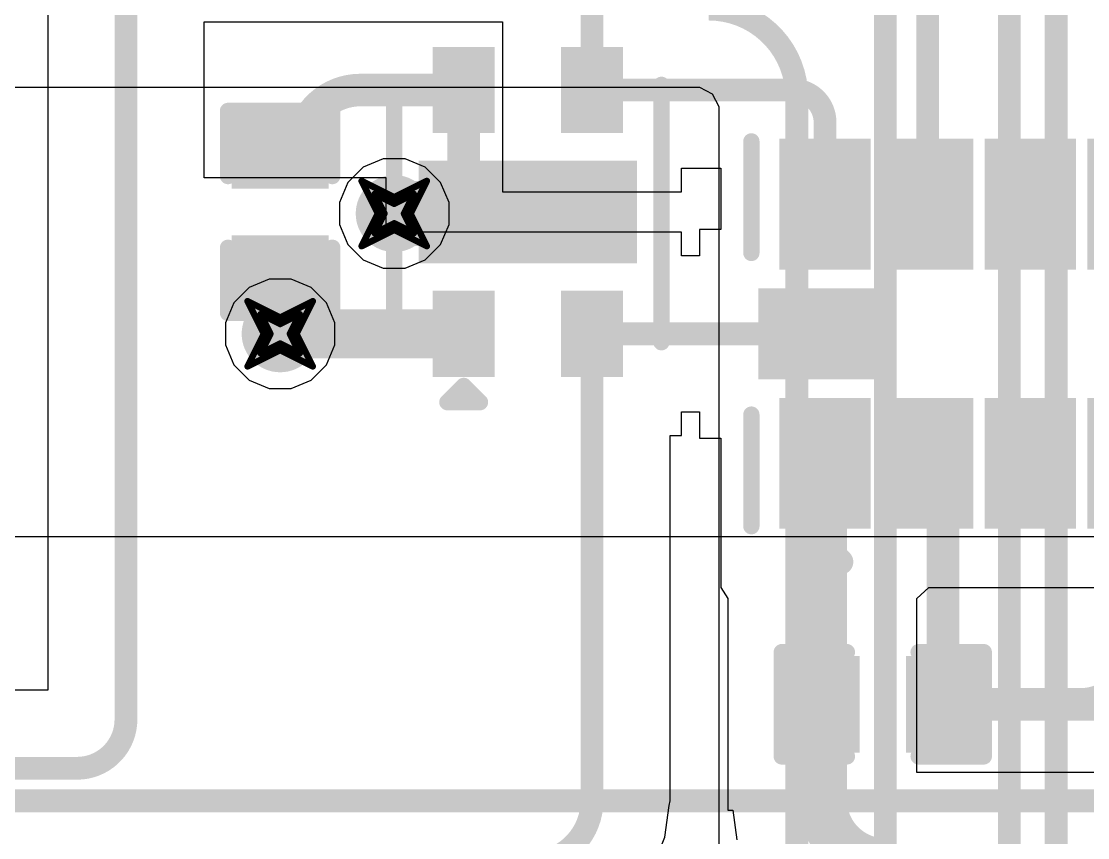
# Model space of a CAD drawing. Header units: inches. Extents: x -2 to 5376, y -4 to 5426.
# Drawn here: x 124.36 to 132.67, y 63.21 to 69.58 of the extents above; entities that cross this region are included whole.
import ezdxf

# ---------------------------------------------------------------- set-up
doc = ezdxf.new("R2010")
doc.units = ezdxf.units.IN
for name, color, linetype in [('Bottom Layer', 5, 'Continuous'), ('Drill Drawing', 1, 'Continuous'), ('Layer 1', 16, 'Continuous'), ('Layer 2', 76, 'Continuous'), ('Top Layer', 1, 'Continuous'), ('Top Overlay', 2, 'Continuous'), ('Top Paste', 8, 'Continuous'), ('Top Solder', 216, 'Continuous'), ('Via Holes', 16, 'Continuous')]:
    doc.layers.add(name, color=color, linetype=linetype)

# ---------------------------------------------------------------- blocks, each defined once
blk = doc.blocks.new('14_LGA__3_5__135')
at = {"layer": 'Top Layer'}
for points in [[(-0.305, 2.47), (0.305, 2.47), (0.305, 1.55), (-0.305, 1.55)], [(-1.47, 2.305), (-0.55, 2.305), (-0.55, 1.695), (-1.47, 1.695)], [(0.55, 2.305), (1.47, 2.305), (1.47, 1.695), (0.55, 1.695)], [(-1.47, 1.505), (-0.55, 1.505), (-0.55, 0.895), (-1.47, 0.895)], [(0.55, 1.505), (1.47, 1.505), (1.47, 0.895), (0.55, 0.895)], [(-1.47, 0.705), (-0.55, 0.705), (-0.55, 0.095), (-1.47, 0.095)], [(0.55, 0.705), (1.47, 0.705), (1.47, 0.095), (0.55, 0.095)], [(-1.47, -0.095), (-0.55, -0.095), (-0.55, -0.705), (-1.47, -0.705)], [(0.55, -0.095), (1.47, -0.095), (1.47, -0.705), (0.55, -0.705)], [(-1.47, -0.895), (-0.55, -0.895), (-0.55, -1.505), (-1.47, -1.505)], [(0.55, -0.895), (1.47, -0.895), (1.47, -1.505), (0.55, -1.505)], [(-0.305, -1.55), (0.305, -1.55), (0.305, -2.47), (-0.305, -2.47)], [(-1.47, -1.695), (-0.55, -1.695), (-0.55, -2.305), (-1.47, -2.305)], [(0.55, -1.695), (1.47, -1.695), (1.47, -2.305), (0.55, -2.305)]]:
    blk.add_hatch(color=1, dxfattribs=at).paths.add_polyline_path(points)
at = {"layer": 'Top Paste'}
for points in [[(-0.305, 2.47), (0.305, 2.47), (0.305, 1.55), (-0.305, 1.55)], [(-1.47, 2.305), (-0.55, 2.305), (-0.55, 1.695), (-1.47, 1.695)], [(0.55, 2.305), (1.47, 2.305), (1.47, 1.695), (0.55, 1.695)], [(-1.47, 1.505), (-0.55, 1.505), (-0.55, 0.895), (-1.47, 0.895)], [(0.55, 1.505), (1.47, 1.505), (1.47, 0.895), (0.55, 0.895)], [(-1.47, 0.705), (-0.55, 0.705), (-0.55, 0.095), (-1.47, 0.095)], [(0.55, 0.705), (1.47, 0.705), (1.47, 0.095), (0.55, 0.095)], [(-1.47, -0.095), (-0.55, -0.095), (-0.55, -0.705), (-1.47, -0.705)], [(0.55, -0.095), (1.47, -0.095), (1.47, -0.705), (0.55, -0.705)], [(-1.47, -0.895), (-0.55, -0.895), (-0.55, -1.505), (-1.47, -1.505)], [(0.55, -0.895), (1.47, -0.895), (1.47, -1.505), (0.55, -1.505)], [(-0.305, -1.55), (0.305, -1.55), (0.305, -2.47), (-0.305, -2.47)], [(-1.47, -1.695), (-0.55, -1.695), (-0.55, -2.305), (-1.47, -2.305)], [(0.55, -1.695), (1.47, -1.695), (1.47, -2.305), (0.55, -2.305)]]:
    blk.add_hatch(color=8, dxfattribs=at).paths.add_polyline_path(points)
at = {"layer": 'Top Solder'}
for points in [[(-0.355, 2.52), (0.355, 2.52), (0.355, 1.5), (-0.355, 1.5)], [(-1.52, 2.355), (-0.5, 2.355), (-0.5, 1.645), (-1.52, 1.645)], [(0.5, 2.355), (1.52, 2.355), (1.52, 1.645), (0.5, 1.645)], [(-1.52, 1.555), (-0.5, 1.555), (-0.5, 0.845), (-1.52, 0.845)], [(0.5, 1.555), (1.52, 1.555), (1.52, 0.845), (0.5, 0.845)], [(-1.52, 0.755), (-0.5, 0.755), (-0.5, 0.045), (-1.52, 0.045)], [(0.5, 0.755), (1.52, 0.755), (1.52, 0.045), (0.5, 0.045)], [(-1.52, -0.045), (-0.5, -0.045), (-0.5, -0.755), (-1.52, -0.755)], [(0.5, -0.045), (1.52, -0.045), (1.52, -0.755), (0.5, -0.755)], [(-1.52, -0.845), (-0.5, -0.845), (-0.5, -1.555), (-1.52, -1.555)], [(0.5, -0.845), (1.52, -0.845), (1.52, -1.555), (0.5, -1.555)], [(-0.355, -1.5), (0.355, -1.5), (0.355, -2.52), (-0.355, -2.52)], [(-1.52, -1.645), (-0.5, -1.645), (-0.5, -2.355), (-1.52, -2.355)], [(0.5, -1.645), (1.52, -1.645), (1.52, -2.355), (0.5, -2.355)]]:
    blk.add_hatch(color=216, dxfattribs=at).paths.add_polyline_path(points)
at = {"layer": 'Top Overlay'}
for points in [[(-1.5, 2.5742, 0.127, 0.127, 0), (-0.63, 2.5742, 0.127, 0.127, 0)], [(0.63, 2.5742, 0.127, 0.127, 0), (1.5, 2.5742, 0.127, 0.127, 0)], [(-1.778, 2.1336, 0.2, 0.2, 0), (-1.778, 1.8796, 0.2, 0.2, 0)], [(-1.778, 2.1336, 0.2, 0.2, 0), (-1.651, 2.0066, 0.2, 0.2, 0)], [(-1.651, 2.0066, 0.2, 0.2, 0), (-1.778, 1.8796, 0.2, 0.2, 0)], [(-0.63, -2.5742, 0.127, 0.127, 0), (-1.5, -2.5742, 0.127, 0.127, 0)], [(0.63, -2.5742, 0.127, 0.127, 0), (1.5, -2.5742, 0.127, 0.127, 0)]]:
    blk.add_lwpolyline(points, format="xyseb", dxfattribs=at)
for points in [[(-1.5318, 2.5742, 0.0635, 0.0635, 1), (-1.4683, 2.5742, 0.0635, 0.0635, 1)], [(-0.6617, 2.5742, 0.0635, 0.0635, 1), (-0.5982, 2.5742, 0.0635, 0.0635, 1)], [(0.5982, 2.5742, 0.0635, 0.0635, 1), (0.6617, 2.5742, 0.0635, 0.0635, 1)], [(1.4683, 2.5742, 0.0635, 0.0635, 1), (1.5318, 2.5742, 0.0635, 0.0635, 1)], [(-1.828, 2.1336, 0.1, 0.1, 1), (-1.728, 2.1336, 0.1, 0.1, 1)], [(-1.828, 2.1336, 0.1, 0.1, 1), (-1.728, 2.1336, 0.1, 0.1, 1)], [(-1.701, 2.0066, 0.1, 0.1, 1), (-1.601, 2.0066, 0.1, 0.1, 1)], [(-1.701, 2.0066, 0.1, 0.1, 1), (-1.601, 2.0066, 0.1, 0.1, 1)], [(-1.828, 1.8796, 0.1, 0.1, 1), (-1.728, 1.8796, 0.1, 0.1, 1)], [(-1.828, 1.8796, 0.1, 0.1, 1), (-1.728, 1.8796, 0.1, 0.1, 1)], [(-1.5318, -2.5742, 0.0635, 0.0635, 1), (-1.4683, -2.5742, 0.0635, 0.0635, 1)], [(-0.6617, -2.5742, 0.0635, 0.0635, 1), (-0.5982, -2.5742, 0.0635, 0.0635, 1)], [(0.5982, -2.5742, 0.0635, 0.0635, 1), (0.6617, -2.5742, 0.0635, 0.0635, 1)], [(1.4683, -2.5742, 0.0635, 0.0635, 1), (1.5318, -2.5742, 0.0635, 0.0635, 1)]]:
    blk.add_lwpolyline(points, format="xyseb", close=True, dxfattribs=at)
blk = doc.blocks.new('4_WDFN_E_______P___136')
at = {"layer": 'Top Layer'}
for points in [[(0.35, 0.8), (0.35, -0.8), (-0.35, -0.8), (-0.35, 0.8)], [(-0.665, 0.69), (-0.665, 0.31), (-1.235, 0.31), (-1.235, 0.69)], [(1.235, 0.69), (1.235, 0.31), (0.665, 0.31), (0.665, 0.69)], [(-0.665, -0.31), (-0.665, -0.69), (-1.235, -0.69), (-1.235, -0.31)], [(1.235, -0.31), (1.235, -0.69), (0.665, -0.69), (0.665, -0.31)]]:
    blk.add_hatch(color=1, dxfattribs=at).paths.add_polyline_path(points)
at = {"layer": 'Top Paste'}
for points in [[(0.35, 0.8), (0.35, -0.8), (-0.35, -0.8), (-0.35, 0.8)], [(-0.665, 0.69), (-0.665, 0.31), (-1.235, 0.31), (-1.235, 0.69)], [(1.235, 0.69), (1.235, 0.31), (0.665, 0.31), (0.665, 0.69)], [(-0.665, -0.31), (-0.665, -0.69), (-1.235, -0.69), (-1.235, -0.31)], [(1.235, -0.31), (1.235, -0.69), (0.665, -0.69), (0.665, -0.31)]]:
    blk.add_hatch(color=8, dxfattribs=at).paths.add_polyline_path(points)
at = {"layer": 'Top Solder'}
for points in [[(0.4008, 0.8508), (0.4008, -0.8508), (-0.4008, -0.8508), (-0.4008, 0.8508)], [(-0.6142, 0.7408), (-0.6142, 0.2592), (-1.2858, 0.2592), (-1.2858, 0.7408)], [(1.2858, 0.7408), (1.2858, 0.2592), (0.6142, 0.2592), (0.6142, 0.7408)], [(-0.6142, -0.2592), (-0.6142, -0.7408), (-1.2858, -0.7408), (-1.2858, -0.2592)], [(1.2858, -0.2592), (1.2858, -0.7408), (0.6142, -0.7408), (0.6142, -0.2592)]]:
    blk.add_hatch(color=216, dxfattribs=at).paths.add_polyline_path(points)
at = {"layer": 'Top Overlay'}
for points in [[(-1.016, 1.0414, 0.127, 0.127, 0), (0.9906, 1.0414, 0.127, 0.127, 0)], [(-1.4834, 0.627, 0.127, 0.127, 0), (-1.4834, 0.373, 0.127, 0.127, 0)], [(-1.4834, 0.627, 0.127, 0.127, 0), (-1.3564, 0.5, 0.127, 0.127, 0)], [(-1.3564, 0.5, 0.127, 0.127, 0), (-1.4834, 0.373, 0.127, 0.127, 0)], [(-1.016, -1.0414, 0.127, 0.127, 0), (0.9906, -1.0414, 0.127, 0.127, 0)]]:
    blk.add_lwpolyline(points, format="xyseb", dxfattribs=at)
for points in [[(-1.0477, 1.0414, 0.0635, 0.0635, 1), (-0.9842, 1.0414, 0.0635, 0.0635, 1)], [(0.9589, 1.0414, 0.0635, 0.0635, 1), (1.0224, 1.0414, 0.0635, 0.0635, 1)], [(-1.5151, 0.627, 0.0635, 0.0635, 1), (-1.4516, 0.627, 0.0635, 0.0635, 1)], [(-1.5151, 0.627, 0.0635, 0.0635, 1), (-1.4516, 0.627, 0.0635, 0.0635, 1)], [(-1.3881, 0.5, 0.0635, 0.0635, 1), (-1.3246, 0.5, 0.0635, 0.0635, 1)], [(-1.3881, 0.5, 0.0635, 0.0635, 1), (-1.3246, 0.5, 0.0635, 0.0635, 1)], [(-1.5151, 0.373, 0.0635, 0.0635, 1), (-1.4516, 0.373, 0.0635, 0.0635, 1)], [(-1.5151, 0.373, 0.0635, 0.0635, 1), (-1.4516, 0.373, 0.0635, 0.0635, 1)], [(-1.0477, -1.0414, 0.0635, 0.0635, 1), (-0.9842, -1.0414, 0.0635, 0.0635, 1)], [(0.9589, -1.0414, 0.0635, 0.0635, 1), (1.0224, -1.0414, 0.0635, 0.0635, 1)]]:
    blk.add_lwpolyline(points, format="xyseb", close=True, dxfattribs=at)
blk = doc.blocks.new('C___0402_280')
at = {"layer": 'Top Layer'}
for points in [[(-0.6985, -0.3175), (-0.6985, 0.3175), (-0.2413, 0.3175), (-0.2413, -0.3175)], [(0.2413, -0.3175), (0.2413, 0.3175), (0.6985, 0.3175), (0.6985, -0.3175)]]:
    blk.add_hatch(color=1, dxfattribs=at).paths.add_polyline_path(points)
at = {"layer": 'Top Paste'}
for points in [[(-0.6985, -0.3175), (-0.6985, 0.3175), (-0.2413, 0.3175), (-0.2413, -0.3175)], [(0.2413, -0.3175), (0.2413, 0.3175), (0.6985, 0.3175), (0.6985, -0.3175)]]:
    blk.add_hatch(color=8, dxfattribs=at).paths.add_polyline_path(points)
at = {"layer": 'Top Solder'}
for points in [[(-0.7585, -0.3775), (-0.7585, 0.3775), (-0.1813, 0.3775), (-0.1813, -0.3775)], [(0.1813, -0.3775), (0.1813, 0.3775), (0.7585, 0.3775), (0.7585, -0.3775)]]:
    blk.add_hatch(color=216, dxfattribs=at).paths.add_polyline_path(points)
at = {"layer": 'Top Overlay'}
for points in [[(-0.7874, -0.4064, 0.127, 0.127, 0), (-0.7874, 0.4064, 0.127, 0.127, 0)], [(-0.7874, 0.4064, 0.127, 0.127, 0), (-0.2794, 0.4064, 0.127, 0.127, 0)], [(0.2794, 0.4064, 0.127, 0.127, 0), (0.7874, 0.4064, 0.127, 0.127, 0)], [(0.7874, -0.4064, 0.127, 0.127, 0), (0.7874, 0.4064, 0.127, 0.127, 0)], [(-0.7874, -0.4064, 0.127, 0.127, 0), (-0.2794, -0.4064, 0.127, 0.127, 0)], [(0.2794, -0.4064, 0.127, 0.127, 0), (0.7874, -0.4064, 0.127, 0.127, 0)]]:
    blk.add_lwpolyline(points, format="xyseb", dxfattribs=at)
for points in [[(-0.8191, 0.4064, 0.0635, 0.0635, 1), (-0.7556, 0.4064, 0.0635, 0.0635, 1)], [(-0.8191, 0.4064, 0.0635, 0.0635, 1), (-0.7556, 0.4064, 0.0635, 0.0635, 1)], [(-0.3111, 0.4064, 0.0635, 0.0635, 1), (-0.2477, 0.4064, 0.0635, 0.0635, 1)], [(0.2477, 0.4064, 0.0635, 0.0635, 1), (0.3111, 0.4064, 0.0635, 0.0635, 1)], [(0.7556, 0.4064, 0.0635, 0.0635, 1), (0.8191, 0.4064, 0.0635, 0.0635, 1)], [(0.7556, 0.4064, 0.0635, 0.0635, 1), (0.8191, 0.4064, 0.0635, 0.0635, 1)], [(-0.8191, -0.4064, 0.0635, 0.0635, 1), (-0.7556, -0.4064, 0.0635, 0.0635, 1)], [(-0.8191, -0.4064, 0.0635, 0.0635, 1), (-0.7556, -0.4064, 0.0635, 0.0635, 1)], [(-0.3111, -0.4064, 0.0635, 0.0635, 1), (-0.2477, -0.4064, 0.0635, 0.0635, 1)], [(0.2477, -0.4064, 0.0635, 0.0635, 1), (0.3111, -0.4064, 0.0635, 0.0635, 1)], [(0.7556, -0.4064, 0.0635, 0.0635, 1), (0.8191, -0.4064, 0.0635, 0.0635, 1)], [(0.7556, -0.4064, 0.0635, 0.0635, 1), (0.8191, -0.4064, 0.0635, 0.0635, 1)]]:
    blk.add_lwpolyline(points, format="xyseb", close=True, dxfattribs=at)
blk = doc.blocks.new('C___0402_281')
at = {"layer": 'Top Layer'}
for points in [[(-0.6985, -0.3175), (-0.6985, 0.3175), (-0.2413, 0.3175), (-0.2413, -0.3175)], [(0.2413, -0.3175), (0.2413, 0.3175), (0.6985, 0.3175), (0.6985, -0.3175)]]:
    blk.add_hatch(color=1, dxfattribs=at).paths.add_polyline_path(points)
at = {"layer": 'Top Paste'}
for points in [[(-0.6985, -0.3175), (-0.6985, 0.3175), (-0.2413, 0.3175), (-0.2413, -0.3175)], [(0.2413, -0.3175), (0.2413, 0.3175), (0.6985, 0.3175), (0.6985, -0.3175)]]:
    blk.add_hatch(color=8, dxfattribs=at).paths.add_polyline_path(points)
at = {"layer": 'Top Solder'}
for points in [[(-0.7585, -0.3775), (-0.7585, 0.3775), (-0.1813, 0.3775), (-0.1813, -0.3775)], [(0.1813, -0.3775), (0.1813, 0.3775), (0.7585, 0.3775), (0.7585, -0.3775)]]:
    blk.add_hatch(color=216, dxfattribs=at).paths.add_polyline_path(points)
at = {"layer": 'Top Overlay'}
for points in [[(-0.2794, 0.4064, 0.127, 0.127, 0), (-0.7874, 0.4064, 0.127, 0.127, 0)], [(-0.7874, -0.4064, 0.127, 0.127, 0), (-0.7874, 0.4064, 0.127, 0.127, 0)], [(0.7874, 0.4064, 0.127, 0.127, 0), (0.2794, 0.4064, 0.127, 0.127, 0)], [(0.7874, -0.4064, 0.127, 0.127, 0), (0.7874, 0.4064, 0.127, 0.127, 0)], [(-0.2794, -0.4064, 0.127, 0.127, 0), (-0.7874, -0.4064, 0.127, 0.127, 0)], [(0.2794, -0.4064, 0.127, 0.127, 0), (0.7874, -0.4064, 0.127, 0.127, 0)]]:
    blk.add_lwpolyline(points, format="xyseb", dxfattribs=at)
for points in [[(-0.8191, 0.4064, 0.0635, 0.0635, 1), (-0.7556, 0.4064, 0.0635, 0.0635, 1)], [(-0.8191, 0.4064, 0.0635, 0.0635, 1), (-0.7556, 0.4064, 0.0635, 0.0635, 1)], [(-0.3111, 0.4064, 0.0635, 0.0635, 1), (-0.2477, 0.4064, 0.0635, 0.0635, 1)], [(0.2477, 0.4064, 0.0635, 0.0635, 1), (0.3112, 0.4064, 0.0635, 0.0635, 1)], [(0.7556, 0.4064, 0.0635, 0.0635, 1), (0.8191, 0.4064, 0.0635, 0.0635, 1)], [(0.7556, 0.4064, 0.0635, 0.0635, 1), (0.8191, 0.4064, 0.0635, 0.0635, 1)], [(-0.8191, -0.4064, 0.0635, 0.0635, 1), (-0.7556, -0.4064, 0.0635, 0.0635, 1)], [(-0.8191, -0.4064, 0.0635, 0.0635, 1), (-0.7556, -0.4064, 0.0635, 0.0635, 1)], [(-0.3111, -0.4064, 0.0635, 0.0635, 1), (-0.2477, -0.4064, 0.0635, 0.0635, 1)], [(0.2477, -0.4064, 0.0635, 0.0635, 1), (0.3112, -0.4064, 0.0635, 0.0635, 1)], [(0.7556, -0.4064, 0.0635, 0.0635, 1), (0.8191, -0.4064, 0.0635, 0.0635, 1)], [(0.7556, -0.4064, 0.0635, 0.0635, 1), (0.8191, -0.4064, 0.0635, 0.0635, 1)]]:
    blk.add_lwpolyline(points, format="xyseb", close=True, dxfattribs=at)

msp = doc.modelspace()

# ---------------------------------------------------------------- hatches: boundary and pattern name
at = {"layer": 'Bottom Layer'}
h = msp.add_hatch(color=5, dxfattribs=at)
edge = h.paths.add_edge_path()
edge.add_arc((127.262, 68.0783), 0.3, 0, 360)
h = msp.add_hatch(color=5, dxfattribs=at)
edge = h.paths.add_edge_path()
edge.add_arc((126.373, 67.141), 0.3, 0, 360)
at = {"layer": 'Layer 1'}
h = msp.add_hatch(color=16, dxfattribs=at)
edge = h.paths.add_edge_path()
edge.add_arc((127.262, 68.0783), 0.3, 0, 360)
h = msp.add_hatch(color=16, dxfattribs=at)
edge = h.paths.add_edge_path()
edge.add_arc((126.373, 67.141), 0.3, 0, 360)
at = {"layer": 'Layer 2'}
h = msp.add_hatch(color=76, dxfattribs=at)
edge = h.paths.add_edge_path()
edge.add_arc((127.262, 68.0783), 0.3, 0, 360)
h = msp.add_hatch(color=76, dxfattribs=at)
edge = h.paths.add_edge_path()
edge.add_arc((126.373, 67.141), 0.3, 0, 360)
at = {"layer": 'Top Layer'}
h = msp.add_hatch(color=1, dxfattribs=at)
edge = h.paths.add_edge_path()
edge.add_arc((127.262, 68.0783), 0.3, 0, 360)
h = msp.add_hatch(color=1, dxfattribs=at)
edge = h.paths.add_edge_path()
edge.add_arc((126.373, 67.141), 0.3, 0, 360)
at = {"layer": 'Via Holes'}
h = msp.add_hatch(color=7, dxfattribs=at)
edge = h.paths.add_edge_path()
edge.add_arc((127.262, 68.0783), 0.15, 0, 360)
h = msp.add_hatch(color=7, dxfattribs=at)
edge = h.paths.add_edge_path()
edge.add_arc((126.373, 67.141), 0.15, 0, 360)

# ---------------------------------------------------------------- linework, layer by layer
at = {"layer": 'Bottom Layer'}
for p, q in [((127.1771, 68.5053), (127.0201, 68.4403)), ((127.3469, 68.5053), (127.1771, 68.5053)), ((127.5039, 68.4403), (127.3469, 68.5053)), ((127.0201, 68.4403), (126.9, 68.3202)), ((127.624, 68.3202), (127.5039, 68.4403)), ((126.9, 68.3202), (126.835, 68.1632)), ((127.689, 68.1632), (127.624, 68.3202)), ((126.835, 68.1632), (126.835, 67.9934)), ((127.689, 67.9934), (127.689, 68.1632)), ((126.835, 67.9934), (126.9, 67.8364)), ((127.624, 67.8364), (127.689, 67.9934)), ((126.9, 67.8364), (127.0201, 67.7163)), ((127.5039, 67.7163), (127.624, 67.8364)), ((127.0201, 67.7163), (127.1771, 67.6513)), ((127.3469, 67.6513), (127.5039, 67.7163)), ((127.1771, 67.6513), (127.3469, 67.6513)), ((135.5445, 65.5592), (117.6789, 65.5592))]:
    msp.add_line(p, q, dxfattribs=at)
msp.add_lwpolyline([(115.824, 63.5, 0.1778, 0.1778, 0), (135.9949, 63.5, 0.1778, 0.1778, 0)], format="xyseb", dxfattribs=at)
at = {"layer": 'Drill Drawing'}
for points in [[(127.008, 68.3323, 0.0508, 0.0508, 0), (127.262, 68.2053, 0.0508, 0.0508, 0)], [(127.008, 68.3323, 0.0508, 0.0508, 0), (127.135, 68.0783, 0.0508, 0.0508, 0)], [(127.262, 68.2053, 0.0508, 0.0508, 0), (127.516, 68.3323, 0.0508, 0.0508, 0)], [(127.389, 68.0783, 0.0508, 0.0508, 0), (127.516, 68.3323, 0.0508, 0.0508, 0)], [(127.1096, 68.2307, 0.0508, 0.0508, 0), (127.262, 68.1545, 0.0508, 0.0508, 0)], [(127.1096, 68.2307, 0.0508, 0.0508, 0), (127.1858, 68.0783, 0.0508, 0.0508, 0)], [(127.262, 68.1545, 0.0508, 0.0508, 0), (127.4144, 68.2307, 0.0508, 0.0508, 0)], [(127.3382, 68.0783, 0.0508, 0.0508, 0), (127.4144, 68.2307, 0.0508, 0.0508, 0)], [(127.008, 67.8243, 0.0508, 0.0508, 0), (127.135, 68.0783, 0.0508, 0.0508, 0)], [(127.1096, 67.9259, 0.0508, 0.0508, 0), (127.1858, 68.0783, 0.0508, 0.0508, 0)], [(127.3382, 68.0783, 0.0508, 0.0508, 0), (127.4144, 67.9259, 0.0508, 0.0508, 0)], [(127.389, 68.0783, 0.0508, 0.0508, 0), (127.516, 67.8243, 0.0508, 0.0508, 0)], [(127.1096, 67.9259, 0.0508, 0.0508, 0), (127.262, 68.0021, 0.0508, 0.0508, 0)], [(127.262, 68.0021, 0.0508, 0.0508, 0), (127.4144, 67.9259, 0.0508, 0.0508, 0)], [(127.008, 67.8243, 0.0508, 0.0508, 0), (127.262, 67.9513, 0.0508, 0.0508, 0)], [(127.262, 67.9513, 0.0508, 0.0508, 0), (127.516, 67.8243, 0.0508, 0.0508, 0)], [(126.119, 67.395, 0.0508, 0.0508, 0), (126.373, 67.268, 0.0508, 0.0508, 0)], [(126.119, 67.395, 0.0508, 0.0508, 0), (126.246, 67.141, 0.0508, 0.0508, 0)], [(126.373, 67.268, 0.0508, 0.0508, 0), (126.627, 67.395, 0.0508, 0.0508, 0)], [(126.5, 67.141, 0.0508, 0.0508, 0), (126.627, 67.395, 0.0508, 0.0508, 0)], [(126.2206, 67.2934, 0.0508, 0.0508, 0), (126.373, 67.2172, 0.0508, 0.0508, 0)], [(126.2206, 67.2934, 0.0508, 0.0508, 0), (126.2968, 67.141, 0.0508, 0.0508, 0)], [(126.373, 67.2172, 0.0508, 0.0508, 0), (126.5254, 67.2934, 0.0508, 0.0508, 0)], [(126.4492, 67.141, 0.0508, 0.0508, 0), (126.5254, 67.2934, 0.0508, 0.0508, 0)], [(126.119, 66.887, 0.0508, 0.0508, 0), (126.246, 67.141, 0.0508, 0.0508, 0)], [(126.2206, 66.9886, 0.0508, 0.0508, 0), (126.2968, 67.141, 0.0508, 0.0508, 0)], [(126.4492, 67.141, 0.0508, 0.0508, 0), (126.5254, 66.9886, 0.0508, 0.0508, 0)], [(126.5, 67.141, 0.0508, 0.0508, 0), (126.627, 66.887, 0.0508, 0.0508, 0)], [(126.2206, 66.9886, 0.0508, 0.0508, 0), (126.373, 67.0648, 0.0508, 0.0508, 0)], [(126.373, 67.0648, 0.0508, 0.0508, 0), (126.5254, 66.9886, 0.0508, 0.0508, 0)], [(126.119, 66.887, 0.0508, 0.0508, 0), (126.373, 67.014, 0.0508, 0.0508, 0)], [(126.373, 67.014, 0.0508, 0.0508, 0), (126.627, 66.887, 0.0508, 0.0508, 0)]]:
    msp.add_lwpolyline(points, format="xyseb", dxfattribs=at)
for points in [[(126.9953, 68.3323, 0.0254, 0.0254, 1), (127.0207, 68.3323, 0.0254, 0.0254, 1)], [(126.9953, 68.3323, 0.0254, 0.0254, 1), (127.0207, 68.3323, 0.0254, 0.0254, 1)], [(127.5033, 68.3323, 0.0254, 0.0254, 1), (127.5287, 68.3323, 0.0254, 0.0254, 1)], [(127.5033, 68.3323, 0.0254, 0.0254, 1), (127.5287, 68.3323, 0.0254, 0.0254, 1)], [(127.0969, 68.2307, 0.0254, 0.0254, 1), (127.1223, 68.2307, 0.0254, 0.0254, 1)], [(127.0969, 68.2307, 0.0254, 0.0254, 1), (127.1223, 68.2307, 0.0254, 0.0254, 1)], [(127.4017, 68.2307, 0.0254, 0.0254, 1), (127.4271, 68.2307, 0.0254, 0.0254, 1)], [(127.4017, 68.2307, 0.0254, 0.0254, 1), (127.4271, 68.2307, 0.0254, 0.0254, 1)], [(127.2493, 68.2053, 0.0254, 0.0254, 1), (127.2747, 68.2053, 0.0254, 0.0254, 1)], [(127.2493, 68.2053, 0.0254, 0.0254, 1), (127.2747, 68.2053, 0.0254, 0.0254, 1)], [(127.2493, 68.1545, 0.0254, 0.0254, 1), (127.2747, 68.1545, 0.0254, 0.0254, 1)], [(127.2493, 68.1545, 0.0254, 0.0254, 1), (127.2747, 68.1545, 0.0254, 0.0254, 1)], [(127.1223, 68.0783, 0.0254, 0.0254, 1), (127.1477, 68.0783, 0.0254, 0.0254, 1)], [(127.1223, 68.0783, 0.0254, 0.0254, 1), (127.1477, 68.0783, 0.0254, 0.0254, 1)], [(127.1731, 68.0783, 0.0254, 0.0254, 1), (127.1985, 68.0783, 0.0254, 0.0254, 1)], [(127.1731, 68.0783, 0.0254, 0.0254, 1), (127.1985, 68.0783, 0.0254, 0.0254, 1)], [(127.3255, 68.0783, 0.0254, 0.0254, 1), (127.3509, 68.0783, 0.0254, 0.0254, 1)], [(127.3255, 68.0783, 0.0254, 0.0254, 1), (127.3509, 68.0783, 0.0254, 0.0254, 1)], [(127.3763, 68.0783, 0.0254, 0.0254, 1), (127.4017, 68.0783, 0.0254, 0.0254, 1)], [(127.3763, 68.0783, 0.0254, 0.0254, 1), (127.4017, 68.0783, 0.0254, 0.0254, 1)], [(127.2493, 68.0021, 0.0254, 0.0254, 1), (127.2747, 68.0021, 0.0254, 0.0254, 1)], [(127.2493, 68.0021, 0.0254, 0.0254, 1), (127.2747, 68.0021, 0.0254, 0.0254, 1)], [(127.0969, 67.9259, 0.0254, 0.0254, 1), (127.1223, 67.9259, 0.0254, 0.0254, 1)], [(127.0969, 67.9259, 0.0254, 0.0254, 1), (127.1223, 67.9259, 0.0254, 0.0254, 1)], [(127.2493, 67.9513, 0.0254, 0.0254, 1), (127.2747, 67.9513, 0.0254, 0.0254, 1)], [(127.2493, 67.9513, 0.0254, 0.0254, 1), (127.2747, 67.9513, 0.0254, 0.0254, 1)], [(127.4017, 67.9259, 0.0254, 0.0254, 1), (127.4271, 67.9259, 0.0254, 0.0254, 1)], [(127.4017, 67.9259, 0.0254, 0.0254, 1), (127.4271, 67.9259, 0.0254, 0.0254, 1)], [(126.9953, 67.8243, 0.0254, 0.0254, 1), (127.0207, 67.8243, 0.0254, 0.0254, 1)], [(126.9953, 67.8243, 0.0254, 0.0254, 1), (127.0207, 67.8243, 0.0254, 0.0254, 1)], [(127.5033, 67.8243, 0.0254, 0.0254, 1), (127.5287, 67.8243, 0.0254, 0.0254, 1)], [(127.5033, 67.8243, 0.0254, 0.0254, 1), (127.5287, 67.8243, 0.0254, 0.0254, 1)], [(126.1063, 67.395, 0.0254, 0.0254, 1), (126.1317, 67.395, 0.0254, 0.0254, 1)], [(126.1063, 67.395, 0.0254, 0.0254, 1), (126.1317, 67.395, 0.0254, 0.0254, 1)], [(126.6143, 67.395, 0.0254, 0.0254, 1), (126.6397, 67.395, 0.0254, 0.0254, 1)], [(126.6143, 67.395, 0.0254, 0.0254, 1), (126.6397, 67.395, 0.0254, 0.0254, 1)], [(126.2079, 67.2934, 0.0254, 0.0254, 1), (126.2333, 67.2934, 0.0254, 0.0254, 1)], [(126.2079, 67.2934, 0.0254, 0.0254, 1), (126.2333, 67.2934, 0.0254, 0.0254, 1)], [(126.3603, 67.268, 0.0254, 0.0254, 1), (126.3857, 67.268, 0.0254, 0.0254, 1)], [(126.3603, 67.268, 0.0254, 0.0254, 1), (126.3857, 67.268, 0.0254, 0.0254, 1)], [(126.3603, 67.2172, 0.0254, 0.0254, 1), (126.3857, 67.2172, 0.0254, 0.0254, 1)], [(126.3603, 67.2172, 0.0254, 0.0254, 1), (126.3857, 67.2172, 0.0254, 0.0254, 1)], [(126.5127, 67.2934, 0.0254, 0.0254, 1), (126.5381, 67.2934, 0.0254, 0.0254, 1)], [(126.5127, 67.2934, 0.0254, 0.0254, 1), (126.5381, 67.2934, 0.0254, 0.0254, 1)], [(126.2333, 67.141, 0.0254, 0.0254, 1), (126.2587, 67.141, 0.0254, 0.0254, 1)], [(126.2333, 67.141, 0.0254, 0.0254, 1), (126.2587, 67.141, 0.0254, 0.0254, 1)], [(126.2841, 67.141, 0.0254, 0.0254, 1), (126.3095, 67.141, 0.0254, 0.0254, 1)], [(126.2841, 67.141, 0.0254, 0.0254, 1), (126.3095, 67.141, 0.0254, 0.0254, 1)], [(126.4365, 67.141, 0.0254, 0.0254, 1), (126.4619, 67.141, 0.0254, 0.0254, 1)], [(126.4365, 67.141, 0.0254, 0.0254, 1), (126.4619, 67.141, 0.0254, 0.0254, 1)], [(126.4873, 67.141, 0.0254, 0.0254, 1), (126.5127, 67.141, 0.0254, 0.0254, 1)], [(126.4873, 67.141, 0.0254, 0.0254, 1), (126.5127, 67.141, 0.0254, 0.0254, 1)], [(126.3603, 67.0648, 0.0254, 0.0254, 1), (126.3857, 67.0648, 0.0254, 0.0254, 1)], [(126.3603, 67.0648, 0.0254, 0.0254, 1), (126.3857, 67.0648, 0.0254, 0.0254, 1)], [(126.2079, 66.9886, 0.0254, 0.0254, 1), (126.2333, 66.9886, 0.0254, 0.0254, 1)], [(126.2079, 66.9886, 0.0254, 0.0254, 1), (126.2333, 66.9886, 0.0254, 0.0254, 1)], [(126.3603, 67.014, 0.0254, 0.0254, 1), (126.3857, 67.014, 0.0254, 0.0254, 1)], [(126.3603, 67.014, 0.0254, 0.0254, 1), (126.3857, 67.014, 0.0254, 0.0254, 1)], [(126.5127, 66.9886, 0.0254, 0.0254, 1), (126.5381, 66.9886, 0.0254, 0.0254, 1)], [(126.5127, 66.9886, 0.0254, 0.0254, 1), (126.5381, 66.9886, 0.0254, 0.0254, 1)], [(126.1063, 66.887, 0.0254, 0.0254, 1), (126.1317, 66.887, 0.0254, 0.0254, 1)], [(126.1063, 66.887, 0.0254, 0.0254, 1), (126.1317, 66.887, 0.0254, 0.0254, 1)], [(126.6143, 66.887, 0.0254, 0.0254, 1), (126.6397, 66.887, 0.0254, 0.0254, 1)], [(126.6143, 66.887, 0.0254, 0.0254, 1), (126.6397, 66.887, 0.0254, 0.0254, 1)]]:
    msp.add_lwpolyline(points, format="xyseb", close=True, dxfattribs=at)
at = {"layer": 'Layer 1'}
for p, q in [((126.1311, 67.503), (126.011, 67.3829)), ((126.2881, 67.568), (126.1311, 67.503)), ((126.4579, 67.568), (126.2881, 67.568)), ((126.6149, 67.503), (126.4579, 67.568)), ((126.735, 67.3829), (126.6149, 67.503)), ((126.011, 67.3829), (125.946, 67.2259)), ((126.8, 67.2259), (126.735, 67.3829)), ((125.946, 67.2259), (125.946, 67.0561)), ((126.8, 67.0561), (126.8, 67.2259)), ((125.946, 67.0561), (126.011, 66.8991)), ((126.735, 66.8991), (126.8, 67.0561)), ((126.011, 66.8991), (126.1311, 66.779)), ((126.6149, 66.779), (126.735, 66.8991)), ((126.1311, 66.779), (126.2881, 66.714)), ((126.4579, 66.714), (126.6149, 66.779)), ((126.2881, 66.714), (126.4579, 66.714))]:
    msp.add_line(p, q, dxfattribs=at)
at = {"layer": 'Layer 2'}
for p, q in [((109.5756, 69.0636), (129.6412, 69.0636)), ((129.6412, 69.0636), (129.7402, 69.0126)), ((129.7402, 69.0126), (129.7912, 68.9136)), ((129.7912, 68.9136), (129.7912, 62.0794)), ((126.1311, 67.503), (126.011, 67.3829)), ((126.2881, 67.568), (126.1311, 67.503)), ((126.4579, 67.568), (126.2881, 67.568)), ((126.6149, 67.503), (126.4579, 67.568)), ((126.735, 67.3829), (126.6149, 67.503)), ((126.011, 67.3829), (125.946, 67.2259)), ((126.8, 67.2259), (126.735, 67.3829)), ((125.946, 67.2259), (125.946, 67.0561)), ((126.8, 67.0561), (126.8, 67.2259)), ((125.946, 67.0561), (126.011, 66.8991)), ((126.735, 66.8991), (126.8, 67.0561)), ((126.011, 66.8991), (126.1311, 66.779)), ((126.6149, 66.779), (126.735, 66.8991)), ((126.1311, 66.779), (126.2881, 66.714)), ((126.4579, 66.714), (126.6149, 66.779)), ((126.2881, 66.714), (126.4579, 66.714))]:
    msp.add_line(p, q, dxfattribs=at)
for points in [[(132.421, 38.0916, 0.1778, 0.1778, 0), (132.421, 72.4772, 0.1778, 0.1778, 0)], [(132.0566, 42.3046, 0.1778, 0.1778, 0), (132.0566, 70.7941, 0.1778, 0.1778, 0)], [(131.0894, 44.0637, 0.1778, 0.1778, 0), (131.0894, 70.3291, 0.1778, 0.1778, 0)], [(129.7139, 69.6722, 0.1778, 0.1778, -0.414214), (130.3998, 68.9863, 0.1778, 0.1778, 0)], [(130.3998, 44.7454, 0.1778, 0.1778, 0), (130.3998, 68.9863, 0.1778, 0.1778, 0)]]:
    msp.add_lwpolyline(points, format="xyseb", dxfattribs=at)
msp.add_lwpolyline([(130.3553, 68.9863, 0.0889, 0.0889, 1), (130.4442, 68.9863, 0.0889, 0.0889, 1)], format="xyseb", close=True, dxfattribs=at)
msp.add_lwpolyline([(130.3553, 68.9863, 0.0889, 0.0889, 1), (130.4442, 68.9863, 0.0889, 0.0889, 1)], format="xyseb", close=True, dxfattribs=at)
at = {"layer": 'Top Layer'}
for p, q in [((124.5626, 69.6722), (124.5626, 64.3626)), ((125.7798, 68.3577), (125.7798, 69.5716)), ((125.7798, 69.5716), (128.1054, 69.5716)), ((128.1054, 69.5716), (128.1054, 68.248)), ((129.5014, 68.248), (129.5014, 68.4324)), ((129.5014, 68.4324), (129.807, 68.4324)), ((129.807, 68.4324), (129.807, 67.954)), ((127.1985, 68.3577), (125.7798, 68.3577)), ((127.1985, 67.934), (127.1985, 68.3577)), ((128.1054, 68.248), (129.5014, 68.248)), ((129.5014, 67.934), (127.1985, 67.934)), ((129.5014, 67.7496), (129.5014, 67.934)), ((129.807, 67.954), (129.642, 67.954)), ((129.642, 67.954), (129.642, 67.7496)), ((129.642, 67.7496), (129.5014, 67.7496)), ((129.5014, 66.348), (129.5014, 66.5324)), ((129.5014, 66.5324), (129.642, 66.5324)), ((129.642, 66.5324), (129.642, 66.328)), ((129.412, 63.5), (129.412, 66.348)), ((129.412, 66.348), (129.5014, 66.348)), ((129.642, 66.328), (129.807, 66.328)), ((129.807, 66.328), (129.807, 65.163)), ((129.807, 65.163), (129.807, 65.163)), ((129.807, 65.163), (129.8635, 65.0784)), ((131.3367, 65.0784), (131.4287, 65.163)), ((131.4287, 65.163), (133.033, 65.163)), ((129.8635, 65.0784), (129.8635, 63.4274)), ((131.3367, 63.7219), (131.3367, 65.0784)), ((124.5626, 64.3626), (118.9231, 64.3626)), ((134.7797, 63.7219), (131.3367, 63.7219)), ((129.405, 63.4646), (129.412, 63.5)), ((129.3725, 63.2182), (129.405, 63.4646)), ((129.8635, 63.4274), (129.9018, 63.4274)), ((129.9018, 63.4274), (129.9322, 63.1966)), ((129.2637, 62.9556), (129.3725, 63.2182))]:
    msp.add_line(p, q, dxfattribs=at)
for points in [[(131.42, 68.151, 0.1778, 0.1778, 0), (131.42, 69.9679, 0.1778, 0.1778, 0)], [(125.1712, 64.135, 0.1778, 0.1778, 0), (125.1712, 69.6722, 0.1778, 0.1778, 0)], [(128.8034, 69.041, 0.1778, 0.1778, 0), (128.8034, 69.6722, 0.1778, 0.1778, 0)], [(126.5373, 68.5813, 0.254, 0.254, -0.414214), (126.997, 69.041, 0.254, 0.254, 0)], [(126.997, 69.041, 0.254, 0.254, 0), (127.8034, 69.041, 0.254, 0.254, 0)], [(127.8034, 68.1068, 0.254, 0.254, 0), (127.8034, 69.041, 0.254, 0.254, 0)], [(128.8034, 69.041, 0.1778, 0.1778, 0), (130.3685, 69.041, 0.1778, 0.1778, 0)], [(130.3685, 69.041, 0.1778, 0.1778, -0.414214), (130.62, 68.7895, 0.1778, 0.1778, 0)], [(130.62, 68.151, 0.1778, 0.1778, 0), (130.62, 68.7895, 0.1778, 0.1778, 0)], [(126.373, 68.5609, 0.254, 0.254, 0), (126.373, 68.5813, 0.254, 0.254, 0)], [(127.262, 68.0783, 0.508, 0.508, 0), (128.3034, 68.0783, 0.508, 0.508, 0)], [(128.3034, 68.0783, 0.254, 0.254, 0), (128.3034, 68.091, 0.254, 0.254, 0)], [(126.373, 67.141, 0.381, 0.381, 0), (126.373, 67.6211, 0.381, 0.381, 0)], [(126.373, 67.141, 0.381, 0.381, 0), (127.8034, 67.141, 0.381, 0.381, 0)], [(128.8034, 63.5, 0.1778, 0.1778, 0), (128.8034, 67.141, 0.1778, 0.1778, 0)], [(128.8034, 67.141, 0.1778, 0.1778, 0), (130.61, 67.141, 0.1778, 0.1778, 0)], [(130.6001, 64.2529, 0.381, 0.381, 0), (130.6001, 66.1111, 0.381, 0.381, 0)], [(131.42, 66.131, 0.254, 0.254, -0.414214), (131.5399, 66.0111, 0.254, 0.254, 0)], [(131.5399, 64.2529, 0.254, 0.254, 0), (131.5399, 66.0111, 0.254, 0.254, 0)], [(133.02, 64.6529, 0.254, 0.254, -0.414214), (132.62, 64.2529, 0.254, 0.254, 0)], [(130.6001, 63.5067, 0.381, 0.381, 0), (130.6001, 64.2529, 0.381, 0.381, 0)], [(131.5399, 64.2529, 0.254, 0.254, 0), (132.62, 64.2529, 0.254, 0.254, 0)], [(132.62, 64.2529, 0.254, 0.254, 0), (134.6071, 64.2529, 0.254, 0.254, 0)], [(125.1712, 64.135, 0.1778, 0.1778, -0.414214), (124.7902, 63.754, 0.1778, 0.1778, 0)], [(112.1793, 63.754, 0.1778, 0.1778, 0), (124.7902, 63.754, 0.1778, 0.1778, 0)], [(131.0894, 63.0174, 0.381, 0.381, -0.414214), (130.6001, 63.5067, 0.381, 0.381, 0)], [(128.8034, 63.5, 0.1778, 0.1778, -0.414214), (128.3208, 63.0174, 0.1778, 0.1778, 0)]]:
    msp.add_lwpolyline(points, format="xyseb", dxfattribs=at)
for points in [[(126.9335, 69.041, 0.127, 0.127, 1), (127.0605, 69.041, 0.127, 0.127, 1)], [(126.9335, 69.041, 0.127, 0.127, 1), (127.0605, 69.041, 0.127, 0.127, 1)], [(127.7399, 69.041, 0.127, 0.127, 1), (127.8669, 69.041, 0.127, 0.127, 1)], [(127.7399, 69.041, 0.127, 0.127, 1), (127.8669, 69.041, 0.127, 0.127, 1)], [(128.7589, 69.041, 0.0889, 0.0889, 1), (128.8478, 69.041, 0.0889, 0.0889, 1)], [(128.7589, 69.041, 0.0889, 0.0889, 1), (128.8478, 69.041, 0.0889, 0.0889, 1)], [(130.324, 69.041, 0.0889, 0.0889, 1), (130.4129, 69.041, 0.0889, 0.0889, 1)], [(130.324, 69.041, 0.0889, 0.0889, 1), (130.4129, 69.041, 0.0889, 0.0889, 1)], [(130.5756, 68.7895, 0.0889, 0.0889, 1), (130.6645, 68.7895, 0.0889, 0.0889, 1)], [(130.5756, 68.7895, 0.0889, 0.0889, 1), (130.6645, 68.7895, 0.0889, 0.0889, 1)], [(126.3095, 68.5813, 0.127, 0.127, 1), (126.4365, 68.5813, 0.127, 0.127, 1)], [(126.3095, 68.5609, 0.127, 0.127, 1), (126.4365, 68.5609, 0.127, 0.127, 1)], [(126.4738, 68.5813, 0.127, 0.127, 1), (126.6008, 68.5813, 0.127, 0.127, 1)], [(127.135, 68.0783, 0.254, 0.254, 1), (127.389, 68.0783, 0.254, 0.254, 1)], [(128.1764, 68.0783, 0.254, 0.254, 1), (128.4304, 68.0783, 0.254, 0.254, 1)], [(130.5756, 68.151, 0.0889, 0.0889, 1), (130.6645, 68.151, 0.0889, 0.0889, 1)], [(131.3756, 68.151, 0.0889, 0.0889, 1), (131.4645, 68.151, 0.0889, 0.0889, 1)], [(127.7399, 68.1068, 0.127, 0.127, 1), (127.8669, 68.1068, 0.127, 0.127, 1)], [(128.2399, 68.091, 0.127, 0.127, 1), (128.3669, 68.091, 0.127, 0.127, 1)], [(128.2399, 68.0783, 0.127, 0.127, 1), (128.3669, 68.0783, 0.127, 0.127, 1)], [(126.2778, 67.6211, 0.1905, 0.1905, 1), (126.4683, 67.6211, 0.1905, 0.1905, 1)], [(126.2778, 67.141, 0.1905, 0.1905, 1), (126.4683, 67.141, 0.1905, 0.1905, 1)], [(126.2778, 67.141, 0.1905, 0.1905, 1), (126.4683, 67.141, 0.1905, 0.1905, 1)], [(127.7082, 67.141, 0.1905, 0.1905, 1), (127.8987, 67.141, 0.1905, 0.1905, 1)], [(128.7589, 67.141, 0.0889, 0.0889, 1), (128.8478, 67.141, 0.0889, 0.0889, 1)], [(128.7589, 67.141, 0.0889, 0.0889, 1), (128.8478, 67.141, 0.0889, 0.0889, 1)], [(130.5656, 67.141, 0.0889, 0.0889, 1), (130.6545, 67.141, 0.0889, 0.0889, 1)], [(130.5049, 66.1111, 0.1905, 0.1905, 1), (130.6954, 66.1111, 0.1905, 0.1905, 1)], [(131.3565, 66.131, 0.127, 0.127, 1), (131.4835, 66.131, 0.127, 0.127, 1)], [(131.4764, 66.0111, 0.127, 0.127, 1), (131.6034, 66.0111, 0.127, 0.127, 1)], [(131.4764, 66.0111, 0.127, 0.127, 1), (131.6034, 66.0111, 0.127, 0.127, 1)], [(130.5049, 64.2529, 0.1905, 0.1905, 1), (130.6954, 64.2529, 0.1905, 0.1905, 1)], [(130.5049, 64.2529, 0.1905, 0.1905, 1), (130.6954, 64.2529, 0.1905, 0.1905, 1)], [(131.4764, 64.2529, 0.127, 0.127, 1), (131.6034, 64.2529, 0.127, 0.127, 1)], [(131.4764, 64.2529, 0.127, 0.127, 1), (131.6034, 64.2529, 0.127, 0.127, 1)], [(132.5565, 64.2529, 0.127, 0.127, 1), (132.6835, 64.2529, 0.127, 0.127, 1)], [(132.5565, 64.2529, 0.127, 0.127, 1), (132.6835, 64.2529, 0.127, 0.127, 1)], [(132.5565, 64.2529, 0.127, 0.127, 1), (132.6835, 64.2529, 0.127, 0.127, 1)], [(125.1268, 64.135, 0.0889, 0.0889, 1), (125.2156, 64.135, 0.0889, 0.0889, 1)], [(125.1268, 64.135, 0.0889, 0.0889, 1), (125.2156, 64.135, 0.0889, 0.0889, 1)], [(124.7458, 63.754, 0.0889, 0.0889, 1), (124.8346, 63.754, 0.0889, 0.0889, 1)], [(124.7458, 63.754, 0.0889, 0.0889, 1), (124.8346, 63.754, 0.0889, 0.0889, 1)], [(130.5049, 63.5067, 0.1905, 0.1905, 1), (130.6954, 63.5067, 0.1905, 0.1905, 1)], [(130.5049, 63.5067, 0.1905, 0.1905, 1), (130.6954, 63.5067, 0.1905, 0.1905, 1)], [(128.7589, 63.5, 0.0889, 0.0889, 1), (128.8478, 63.5, 0.0889, 0.0889, 1)], [(128.7589, 63.5, 0.0889, 0.0889, 1), (128.8478, 63.5, 0.0889, 0.0889, 1)]]:
    msp.add_lwpolyline(points, format="xyseb", close=True, dxfattribs=at)

# ---------------------------------------------------------------- block references
for name, p, rotation in [('4_WDFN_E_______P___136', (128.3034, 68.091), 90), ('C___0402_281', (126.373, 68.091), 270), ('14_LGA__3_5__135', (132.62, 67.141), 90)]:
    msp.add_blockref(name, p, dxfattribs=dict(rotation=rotation))
msp.add_blockref('C___0402_280', (131.07, 64.2529))

doc.saveas('drawing.dxf')
